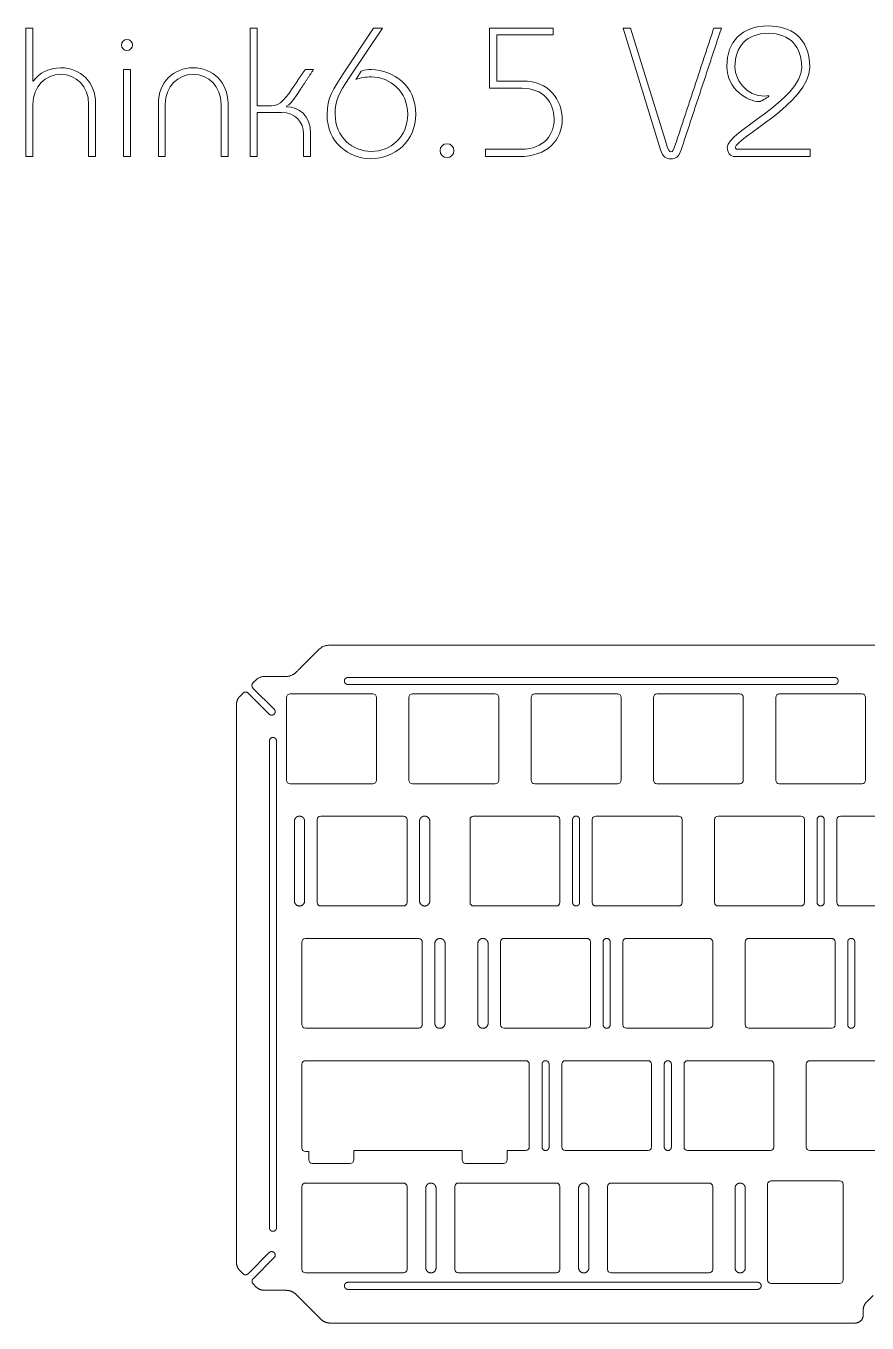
# Model space of a CAD drawing. Header units: inches. Extents: x -352 to 354, y -90 to 112.
# Drawn here: x 5.8 to 136.9, y -90.2 to 111.9 of the extents above; entities that cross this region are included whole.
import ezdxf

# ---------------------------------------------------------------- set-up
doc = ezdxf.new("R2010")
doc.units = ezdxf.units.IN
doc.header["$MEASUREMENT"] = 0
doc.layers.add('定位板', color=7, linetype='Continuous', lineweight=18, true_color=0x7efae9)

msp = doc.modelspace()

# ---------------------------------------------------------------- linework, layer by layer
at = {"layer": '定位板'}
for p, q in [((5.82, 111.54), (5.82, 91.54)), ((6.9, 111.54), (6.9, 103.26)), ((41.82, 111.54), (40.73, 111.54)), ((40.73, 111.54), (40.73, 91.54)), ((41.82, 99.43), (41.82, 111.54)), ((59.96, 111.54), (55.36, 104.6)), ((56.19, 103.8), (61.39, 111.54)), ((61.39, 111.54), (59.96, 111.54)), ((87.96, 111.54), (78.05, 111.54)), ((78.05, 111.54), (78.05, 102.17)), ((87.96, 110.51), (87.96, 111.54)), ((100.02, 111.54), (98.85, 111.54)), ((98.85, 111.54), (104.68, 92.6)), ((105.59, 93.46), (100.02, 111.54)), ((79.19, 103.31), (79.19, 110.51)), ((79.19, 110.51), (87.96, 110.51)), ((21.02, 105.09), (21.02, 91.54)), ((22.1, 105.09), (22.1, 91.54)), ((83.25, 103.31), (79.19, 103.31)), ((78.05, 102.17), (83.08, 102.17)), ((6.9, 99.66), (6.9, 91.54)), ((15.59, 99.66), (15.59, 91.54)), ((16.68, 91.54), (16.68, 99.8)), ((26.45, 99.8), (26.45, 91.54)), ((27.53, 99.66), (27.53, 91.54)), ((36.22, 99.66), (36.22, 91.54)), ((37.3, 91.54), (37.3, 99.8)), ((44.05, 99.43), (41.82, 99.43)), ((46.42, 99.37), (46.42, 99.31)), ((41.82, 91.54), (41.82, 98.4)), ((41.82, 98.4), (45.65, 98.4)), ((49.08, 95.09), (49.08, 91.54)), ((50.16, 95.14), (50.16, 91.54)), ((15.59, 91.54), (16.68, 91.54)), ((36.22, 91.54), (37.3, 91.54)), ((40.73, 91.54), (41.82, 91.54)), ((77.42, 92.69), (77.42, 91.54)), ((116.33, 91.54), (127.99, 91.54)), ((127.99, 92.69), (116.68, 92.69)), ((127.99, 91.54), (127.99, 92.69)), ((51.5, 14.8), (49.1, 12.4)), ((139.01, 15.41), (52.97, 15.41)), ((46.3, 10.56), (42.95, 10.56)), ((55.98, 10.4), (131.81, 10.4)), ((41.69, 10.03), (41.19, 9.54)), ((41.19, 8.76), (44.49, 5.46)), ((131.81, 9.3), (55.98, 9.3)), ((38.62, 6.23), (38.62, -80.73)), ((39.64, 7.97), (39.14, 7.46)), ((43.71, 4.68), (40.42, 7.97)), ((46.43, -5.6), (46.43, 7.3)), ((46.98, 7.85), (59.88, 7.85)), ((60.43, 7.3), (60.43, -5.6)), ((65.48, -5.6), (65.48, 7.3)), ((66.03, 7.85), (78.93, 7.85)), ((79.48, 7.3), (79.48, -5.6)), ((84.53, -5.6), (84.53, 7.3)), ((85.08, 7.85), (97.98, 7.85)), ((98.53, 7.3), (98.53, -5.6)), ((103.58, -5.6), (103.58, 7.3)), ((104.13, 7.85), (117.03, 7.85)), ((117.58, 7.3), (117.58, -5.6)), ((122.63, -5.6), (122.63, 7.3)), ((123.18, 7.85), (136.08, 7.85)), ((136.63, 7.3), (136.63, -5.6)), ((43.75, -75.32), (43.75, 0.51)), ((44.85, 0.51), (44.85, -75.32)), ((59.88, -6.15), (46.98, -6.15)), ((78.93, -6.15), (66.03, -6.15)), ((97.98, -6.15), (85.08, -6.15)), ((117.03, -6.15), (104.13, -6.15)), ((136.08, -6.15), (123.18, -6.15)), ((47.64, -24.4), (47.64, -12)), ((49.24, -12), (49.24, -24.4)), ((51.19, -24.64), (51.19, -11.74)), ((51.74, -11.19), (64.64, -11.19)), ((65.19, -11.74), (65.19, -24.64)), ((67.14, -24.4), (67.14, -12)), ((68.74, -12), (68.74, -24.4)), ((75, -24.64), (75, -11.74)), ((75.55, -11.19), (88.45, -11.19)), ((89, -11.74), (89, -24.64)), ((90.98, -24.64), (90.98, -11.74)), ((92.08, -11.74), (92.08, -24.64)), ((94.05, -24.64), (94.05, -11.74)), ((94.6, -11.19), (107.5, -11.19)), ((108.05, -11.74), (108.05, -24.64)), ((113.1, -24.64), (113.1, -11.74)), ((113.65, -11.19), (126.55, -11.19)), ((127.1, -11.74), (127.1, -24.64)), ((129.08, -24.64), (129.08, -11.74)), ((130.18, -11.74), (130.18, -24.64)), ((132.15, -24.64), (132.15, -11.74)), ((132.7, -11.19), (145.6, -11.19)), ((64.64, -25.19), (51.74, -25.19)), ((88.45, -25.19), (75.55, -25.19)), ((107.5, -25.19), (94.6, -25.19)), ((126.55, -25.19), (113.65, -25.19)), ((145.6, -25.19), (132.7, -25.19)), ((49.35, -30.27), (67.02, -30.27)), ((80.32, -30.24), (93.22, -30.24)), ((99.37, -30.24), (112.26, -30.24)), ((118.42, -30.24), (131.32, -30.24)), ((48.8, -43.67), (48.8, -30.82)), ((67.57, -30.82), (67.57, -43.67)), ((69.52, -43.45), (69.52, -31.05)), ((71.12, -31.05), (71.12, -43.45)), ((76.22, -43.45), (76.22, -31.05)), ((77.82, -31.05), (77.82, -43.45)), ((79.77, -43.69), (79.77, -30.79)), ((93.77, -30.79), (93.77, -43.69)), ((95.74, -43.69), (95.74, -30.79)), ((96.84, -30.79), (96.84, -43.69)), ((98.82, -43.69), (98.82, -30.79)), ((112.81, -30.79), (112.81, -43.69)), ((117.87, -43.69), (117.87, -30.79)), ((131.87, -30.79), (131.87, -43.69)), ((133.84, -43.69), (133.84, -30.79)), ((134.94, -30.79), (134.94, -43.69)), ((67.02, -44.22), (49.35, -44.22)), ((93.22, -44.24), (80.32, -44.24)), ((112.26, -44.24), (99.37, -44.24)), ((131.32, -44.24), (118.42, -44.24)), ((48.81, -62.9), (48.81, -49.84)), ((49.36, -49.29), (83.69, -49.29)), ((84.24, -49.84), (84.24, -62.74)), ((86.22, -62.74), (86.22, -49.84)), ((87.32, -49.84), (87.32, -62.74)), ((89.29, -62.74), (89.29, -49.84)), ((89.84, -49.29), (102.74, -49.29)), ((103.29, -49.84), (103.29, -62.74)), ((105.27, -62.74), (105.27, -49.84)), ((106.37, -49.84), (106.37, -62.74)), ((108.34, -62.74), (108.34, -49.84)), ((108.89, -49.29), (121.79, -49.29)), ((122.34, -49.84), (122.34, -62.74)), ((127.39, -62.74), (127.39, -49.84)), ((127.94, -49.29), (140.84, -49.29)), ((102.74, -63.29), (89.84, -63.29)), ((121.79, -63.29), (108.89, -63.29)), ((140.84, -63.29), (127.94, -63.29)), ((56.35, -65.29), (50.43, -65.29)), ((80.22, -65.29), (74.32, -65.29)), ((49.36, -68.35), (64.64, -68.35)), ((73.17, -68.35), (88.45, -68.35)), ((96.98, -68.35), (112.26, -68.35)), ((121.37, -83.45), (121.37, -68.55)), ((121.92, -68), (132.58, -68)), ((133.13, -68.55), (133.13, -83.45)), ((48.81, -81.8), (48.81, -68.9)), ((65.19, -68.9), (65.19, -81.8)), ((68.11, -81.55), (68.11, -69.15)), ((69.71, -69.15), (69.71, -81.55)), ((72.62, -81.8), (72.62, -68.9)), ((89, -68.9), (89, -81.8)), ((91.92, -81.55), (91.92, -69.15)), ((93.52, -69.15), (93.52, -81.55)), ((96.43, -81.8), (96.43, -68.9)), ((112.81, -68.9), (112.81, -81.8)), ((116.29, -81.55), (116.29, -69.15)), ((117.89, -69.15), (117.89, -81.55)), ((40.42, -82.48), (43.71, -79.19)), ((44.49, -79.97), (41.2, -83.26)), ((39.14, -81.97), (39.64, -82.48)), ((64.64, -82.35), (49.36, -82.35)), ((88.45, -82.35), (73.17, -82.35)), ((112.26, -82.35), (96.98, -82.35)), ((41.2, -84.04), (41.71, -84.55)), ((119.81, -83.81), (55.98, -83.81)), ((132.58, -84), (121.92, -84)), ((42.95, -85.06), (46.3, -85.06)), ((47.96, -85.75), (51.77, -89.56)), ((55.98, -84.91), (119.81, -84.91)), ((136.8, -86.85), (137.8, -85.85)), ((136.26, -88.91), (136.26, -88.16)), ((53.22, -90.16), (135.01, -90.16))]:
    msp.add_line(p, q, dxfattribs=at)
for points in [[(49.88, -64.74), (49.88, -63.45), (49.36, -63.45)], [(73.77, -64.74), (73.77, -63.29), (72.77, -63.29), (57.9, -63.29), (56.9, -63.29), (56.9, -64.74)], [(83.69, -63.29), (80.77, -63.29), (80.77, -64.74)]]:
    msp.add_lwpolyline(points, dxfattribs=at)
for centre, start, end in [((46.98, 7.3), 90, 180), ((59.88, 7.3), 0, 90), ((66.03, 7.3), 90, 180), ((78.93, 7.3), 0, 90), ((85.08, 7.3), 90, 180), ((97.98, 7.3), 0, 90), ((104.13, 7.3), 90, 180), ((117.03, 7.3), 0, 90), ((123.18, 7.3), 90, 180), ((136.08, 7.3), 0, 90), ((46.98, -5.6), 180, 270), ((59.88, -5.6), 270, 0), ((66.03, -5.6), 180, 270), ((78.93, -5.6), 270, 0), ((85.08, -5.6), 180, 270), ((97.98, -5.6), 270, 0), ((104.13, -5.6), 180, 270), ((117.03, -5.6), 270, 0), ((123.18, -5.6), 180, 270), ((136.08, -5.6), 270, 0), ((51.74, -11.74), 90, 180), ((64.64, -11.74), 0, 90), ((75.55, -11.74), 90, 180), ((88.45, -11.74), 0, 90), ((94.6, -11.74), 90, 180), ((107.5, -11.74), 360, 90), ((113.65, -11.74), 90, 180), ((126.55, -11.74), 0, 90), ((132.7, -11.74), 90, 180), ((51.74, -24.64), 180, 270), ((64.64, -24.64), 270, 0), ((75.55, -24.64), 180, 270), ((88.45, -24.64), 270, 0), ((94.6, -24.64), 180, 270), ((107.5, -24.64), 270, 0), ((113.65, -24.64), 180, 270), ((126.55, -24.64), 270, 0), ((132.7, -24.64), 180, 270), ((49.35, -30.82), 90, 180), ((67.02, -30.82), 360, 90), ((80.32, -30.79), 90, 180), ((93.22, -30.79), 0, 90), ((99.37, -30.79), 90, 180), ((112.26, -30.79), 0, 90), ((118.42, -30.79), 90, 180), ((131.32, -30.79), 0, 90), ((49.35, -43.67), 180, 270), ((67.02, -43.67), 270, 0), ((80.32, -43.69), 180, 270), ((93.22, -43.69), 270, 0), ((99.37, -43.69), 180, 270), ((112.26, -43.69), 270, 0), ((118.42, -43.69), 180, 270), ((131.32, -43.69), 270, 0), ((49.36, -49.84), 90, 180), ((83.69, -49.84), 360, 90), ((89.84, -49.84), 90, 180), ((102.74, -49.84), 0, 90), ((108.89, -49.84), 90, 180), ((121.79, -49.84), 0, 90), ((127.94, -49.84), 90, 180), ((49.36, -62.9), 180, 270), ((83.69, -62.74), 270, 360), ((89.84, -62.74), 180, 270), ((102.74, -62.74), 270, 0), ((108.89, -62.74), 180, 270), ((121.79, -62.74), 270, 0), ((127.94, -62.74), 180, 270), ((50.43, -64.74), 180, 270), ((56.35, -64.74), 270, 359.9985), ((74.32, -64.74), 180.0016, 270), ((80.22, -64.74), 270, 360), ((49.36, -68.9), 90, 180), ((64.64, -68.9), 0, 90), ((73.17, -68.9), 90, 180), ((88.45, -68.9), 0, 90), ((96.98, -68.9), 90, 180), ((112.26, -68.9), 0, 90), ((121.92, -68.55), 90, 180), ((132.58, -68.55), 0, 90), ((49.36, -81.8), 180, 270), ((64.64, -81.8), 270, 0), ((73.17, -81.8), 180, 270), ((88.45, -81.8), 270, 0), ((96.98, -81.8), 180, 270), ((112.26, -81.8), 270, 0), ((121.92, -83.45), 180, 269.9995), ((132.58, -83.45), 269.9995, 360)]:
    msp.add_arc(centre, 0.55, start, end, dxfattribs=at)
for points, degree in [([(6.9, 111.54), (6.36, 111.54), (5.82, 111.54)], 2), ([(112.99, 111.54), (110, 102.5), (107.02, 93.46)], 2), ([(107.9, 92.6), (111.03, 102.07), (114.16, 111.54)], 2), ([(114.16, 111.54), (113.58, 111.54), (112.99, 111.54)], 2), ([(22.1, 105.09), (21.56, 105.09), (21.02, 105.09)], 2), ([(49.3, 105.09), (48.5, 103.9), (47.7, 102.71)], 2), ([(48.65, 102.11), (49.63, 103.6), (50.62, 105.09)], 2), ([(50.62, 105.09), (49.96, 105.09), (49.3, 105.09)], 2), ([(6.96, 103.26), (6.93, 103.26), (6.9, 103.26)], 2), ([(58.05, 104.86), (57.63, 104.2), (57.22, 103.54)], 2), ([(47.7, 102.71), (46.33, 100.66), (45.48, 99.43), (44.05, 99.43)], 3), ([(46.42, 99.37), (47.39, 99.97), (48.05, 101.2), (48.65, 102.11)], 3), ([(121.56, 100.94), (121.53, 100.99), (121.5, 101.03)], 2), ([(50.16, 95.14), (50.16, 98), (48.28, 99.26), (46.42, 99.31)], 3), ([(45.65, 98.4), (47.76, 98.4), (49.08, 96.86), (49.08, 95.09)], 3), ([(5.82, 91.54), (6.36, 91.54), (6.9, 91.54)], 2), ([(21.02, 91.54), (21.56, 91.54), (22.1, 91.54)], 2), ([(26.45, 91.54), (26.99, 91.54), (27.53, 91.54)], 2), ([(49.08, 91.54), (49.62, 91.54), (50.16, 91.54)], 2), ([(83.02, 92.69), (80.22, 92.69), (77.42, 92.69)], 2), ([(77.42, 91.54), (80.02, 91.54), (82.62, 91.54)], 2)]:
    msp.add_open_spline(points, degree=degree, dxfattribs=at)
for points, knots in [([(116.68, 92.69), (116.48, 92.69), (116.33, 92.83), (116.33, 92.94), (116.33, 94.34), (127.93, 99.94), (127.93, 105.43), (127.93, 110.23), (124.79, 111.89), (121.48, 111.89), (117.3, 111.89), (115.02, 109.43), (115.02, 105.6), (115.02, 101.94), (118.39, 100.11), (120.02, 100.11), (120.45, 100.11), (121.13, 100.63), (121.56, 100.94)], [0, 0, 0, 0, 8.041699, 8.041699, 8.041699, 16.083399, 16.083399, 16.083399, 24.125098, 24.125098, 24.125098, 32.166798, 32.166798, 32.166798, 40.208497, 40.208497, 40.208497, 48.250197, 48.250197, 48.250197, 48.250197]), ([(20.7, 108.91), (20.7, 108.43), (21.08, 108.06), (21.56, 108.06), (22.05, 108.06), (22.42, 108.43), (22.42, 108.91), (22.42, 109.4), (22.05, 109.77), (21.56, 109.77), (21.08, 109.77), (20.7, 109.4), (20.7, 108.91)], [0, 0, 0, 0, 1.317117, 1.317117, 1.317117, 2.634233, 2.634233, 2.634233, 3.95135, 3.95135, 3.95135, 5.268466, 5.268466, 5.268466, 5.268466]), ([(121.5, 101.03), (118.5, 100.54), (116.28, 103.2), (116.28, 105.54), (116.28, 108.63), (118.05, 110.74), (121.48, 110.74), (124.9, 110.74), (126.68, 108.63), (126.68, 105.43), (126.68, 100.4), (115.08, 95.37), (115.08, 93), (115.08, 92.14), (115.5, 91.54), (116.33, 91.54)], [0, 0, 0, 0, 8.795218, 8.795218, 8.795218, 17.590437, 17.590437, 17.590437, 26.385655, 26.385655, 26.385655, 35.180873, 35.180873, 35.180873, 43.976092, 43.976092, 43.976092, 43.976092]), ([(16.68, 99.8), (16.68, 103.14), (14.28, 105.37), (11.25, 105.37), (9.48, 105.37), (7.9, 104.6), (6.96, 103.26)], [0, 0, 0, 0, 6.785853, 6.785853, 6.785853, 13.571706, 13.571706, 13.571706, 13.571706]), ([(37.3, 99.8), (37.3, 103.14), (34.9, 105.37), (31.88, 105.37), (28.85, 105.37), (26.45, 103.14), (26.45, 99.8)], [0, 0, 0, 0, 8.649684, 8.649684, 8.649684, 17.299368, 17.299368, 17.299368, 17.299368]), ([(55.36, 104.6), (53.68, 102.09), (52.73, 100.66), (52.73, 98.09), (52.73, 93.66), (56.16, 91.2), (59.65, 91.2), (63.13, 91.2), (66.56, 93.89), (66.56, 98.14), (66.56, 102.57), (63.13, 105.03), (59.65, 105.09), (59.13, 105.09), (58.7, 105.06), (58.05, 104.86)], [0, 0, 0, 0, 8.279145, 8.279145, 8.279145, 16.55829, 16.55829, 16.55829, 24.837434, 24.837434, 24.837434, 33.116579, 33.116579, 33.116579, 41.395724, 41.395724, 41.395724, 41.395724]), ([(6.9, 99.66), (6.9, 102.49), (8.88, 104.34), (11.25, 104.34), (13.62, 104.34), (15.59, 102.49), (15.59, 99.66)], [0, 0, 0, 0, 7.093685, 7.093685, 7.093685, 14.187369, 14.187369, 14.187369, 14.187369]), ([(27.53, 99.66), (27.53, 102.49), (29.5, 104.34), (31.88, 104.34), (34.25, 104.34), (36.22, 102.49), (36.22, 99.66)], [0, 0, 0, 0, 7.093685, 7.093685, 7.093685, 14.187369, 14.187369, 14.187369, 14.187369]), ([(57.22, 103.54), (57.93, 103.83), (58.7, 103.94), (59.65, 103.94), (62.56, 103.94), (65.3, 101.66), (65.3, 98.14), (65.3, 94.57), (62.56, 92.34), (59.65, 92.34), (56.73, 92.34), (53.99, 94.57), (53.99, 98.09), (53.99, 100.4), (54.5, 101.29), (56.19, 103.8)], [0, 0, 0, 0, 7.11354, 7.11354, 7.11354, 14.227079, 14.227079, 14.227079, 21.340619, 21.340619, 21.340619, 28.454159, 28.454159, 28.454159, 35.567699, 35.567699, 35.567699, 35.567699]), ([(82.62, 91.54), (87.13, 91.54), (89.36, 94.17), (89.36, 97.29), (89.36, 100.46), (87.28, 103.31), (83.25, 103.31)], [0, 0, 0, 0, 9.76397, 9.76397, 9.76397, 19.52794, 19.52794, 19.52794, 19.52794]), ([(83.08, 102.17), (86.45, 102.17), (88.05, 100.06), (88.1, 97.43), (88.16, 95.06), (86.59, 92.69), (83.02, 92.69)], [0, 0, 0, 0, 7.772974, 7.772974, 7.772974, 15.545947, 15.545947, 15.545947, 15.545947]), ([(70.33, 92.46), (70.33, 91.86), (70.82, 91.37), (71.42, 91.37), (72.02, 91.37), (72.5, 91.86), (72.5, 92.46), (72.5, 93.06), (72.02, 93.54), (71.42, 93.54), (70.82, 93.54), (70.33, 93.06), (70.33, 92.46)], [0, 0, 0, 0, 1.662092, 1.662092, 1.662092, 3.324185, 3.324185, 3.324185, 4.986277, 4.986277, 4.986277, 6.648369, 6.648369, 6.648369, 6.648369]), ([(107.02, 93.46), (106.73, 92.57), (106.56, 92.29), (106.3, 92.29), (106.05, 92.29), (105.88, 92.57), (105.59, 93.46)], [0, 0, 0, 0, 1.418143, 1.418143, 1.418143, 2.836285, 2.836285, 2.836285, 2.836285]), ([(104.68, 92.6), (105.05, 91.43), (105.56, 91.2), (106.3, 91.2), (107.02, 91.2), (107.53, 91.43), (107.9, 92.6)], [0, 0, 0, 0, 2.29985, 2.29985, 2.29985, 4.599699, 4.599699, 4.599699, 4.599699]), ([(52.97, 15.41), (52.87, 15.41), (52.69, 15.39), (52.44, 15.34), (52.21, 15.26), (51.98, 15.16), (51.74, 15.01), (51.59, 14.89), (51.5, 14.8)], [0, 0, 0, 0, 0.324423, 0.519617, 0.781904, 1.044031, 1.256429, 1.633014, 1.633014, 1.633014, 1.633014]), ([(49.1, 12.4), (48.91, 12.2), (48.62, 11.91), (48.23, 11.53), (48.01, 11.3), (47.86, 11.15), (47.77, 11.08), (47.67, 11), (47.56, 10.92), (47.41, 10.84), (47.18, 10.72), (46.9, 10.63), (46.58, 10.57), (46.4, 10.56), (46.3, 10.56)], [0, 0, 0, 0, 0.821542, 1.232313, 1.643083, 1.760792, 1.8785, 1.996208, 2.113916, 2.30957, 2.505223, 2.89653, 3.180784, 3.465038, 3.465038, 3.465038, 3.465038]), ([(42.95, 10.56), (42.85, 10.56), (42.71, 10.54), (42.48, 10.5), (42.29, 10.43), (42.1, 10.34), (41.89, 10.22), (41.76, 10.11), (41.69, 10.03)], [0, 0, 0, 0, 0.28139, 0.449622, 0.675192, 0.900762, 1.080757, 1.397685, 1.397685, 1.397685, 1.397685])]:
    msp.add_open_spline(points, degree=3, knots=knots, dxfattribs=at)
for points, weights, knots in [([(55.98, 9.3), (55.75, 9.3), (55.59, 9.46), (55.43, 9.62), (55.43, 9.85), (55.43, 10.08), (55.59, 10.24), (55.75, 10.4), (55.98, 10.4)], [1, 0.923879294436, 1, 0.923879294436, 1, 0.923879294436, 1, 0.923879294436, 1], [0, 0, 0, 0.429199, 0.429199, 0.858398, 0.858398, 1.287597, 1.287597, 1.716796, 1.716796, 1.716796]), ([(131.81, 10.4), (132.03, 10.4), (132.2, 10.24), (132.36, 10.08), (132.36, 9.85), (132.36, 9.62), (132.2, 9.46), (132.03, 9.3), (131.81, 9.3)], [1, 0.923879294436, 1, 0.923879294436, 1, 0.923879294436, 1, 0.923879294436, 1], [0, 0, 0, 0.429199, 0.429199, 0.858398, 0.858398, 1.287597, 1.287597, 1.716796, 1.716796, 1.716796]), ([(41.19, 9.54), (41.03, 9.38), (41.03, 9.15), (41.03, 8.92), (41.19, 8.76)], [1, 0.923879274084, 1, 0.923879274084, 1], [0, 0, 0, 0.4291994, 0.4291994, 0.8583989, 0.8583989, 0.8583989]), ([(44.49, 5.46), (44.65, 5.3), (44.65, 5.07), (44.65, 4.85), (44.49, 4.68), (44.33, 4.52), (44.1, 4.52), (43.87, 4.52), (43.71, 4.68)], [1, 0.923879301732, 1, 0.923879301732, 1, 0.923879301732, 1, 0.923879301732, 1], [0, 0, 0, 0.429199, 0.429199, 0.858399, 0.858399, 1.287598, 1.287598, 1.716797, 1.716797, 1.716797]), ([(43.75, 0.51), (43.75, 0.74), (43.91, 0.9), (44.07, 1.06), (44.3, 1.06), (44.53, 1.06), (44.69, 0.9), (44.85, 0.74), (44.85, 0.51)], [1, 0.923879294436, 1, 0.923879294436, 1, 0.923879294436, 1, 0.923879294436, 1], [0, 0, 0, 0.429199, 0.429199, 0.858398, 0.858398, 1.287597, 1.287597, 1.716796, 1.716796, 1.716796]), ([(47.64, -12), (47.64, -11.67), (47.87, -11.44), (48.11, -11.2), (48.44, -11.2), (48.77, -11.2), (49.01, -11.44), (49.24, -11.67), (49.24, -12)], [1, 0.923879456129, 1, 0.923879456129, 1, 0.923879456129, 1, 0.923879456129, 1], [0, 0, 0, 0.624289, 0.624289, 1.248579, 1.248579, 1.872868, 1.872868, 2.497157, 2.497157, 2.497157]), ([(67.14, -12), (67.14, -11.67), (67.37, -11.44), (67.61, -11.2), (67.94, -11.2), (68.27, -11.2), (68.51, -11.44), (68.74, -11.67), (68.74, -12)], [1, 0.923879456129, 1, 0.923879456129, 1, 0.923879456129, 1, 0.923879456129, 1], [0, 0, 0, 0.624289, 0.624289, 1.248579, 1.248579, 1.872868, 1.872868, 2.497157, 2.497157, 2.497157]), ([(90.98, -11.74), (90.98, -11.19), (91.53, -11.19), (92.08, -11.19), (92.08, -11.74)], [1, 0.707107191606, 1, 0.707107191606, 1], [0, 0, 0, 0.841903, 0.841903, 1.683806, 1.683806, 1.683806]), ([(129.08, -11.74), (129.08, -11.19), (129.63, -11.19), (130.18, -11.19), (130.18, -11.74)], [1, 0.707107191605, 1, 0.707107191605, 1], [0, 0, 0, 0.841903, 0.841903, 1.683806, 1.683806, 1.683806]), ([(49.24, -24.4), (49.24, -25.2), (48.44, -25.2), (47.64, -25.2), (47.64, -24.4)], [1, 0.707107191832, 1, 0.707107191832, 1], [0, 0, 0, 1.248577, 1.248577, 2.497154, 2.497154, 2.497154]), ([(68.74, -24.4), (68.74, -25.2), (67.94, -25.2), (67.14, -25.2), (67.14, -24.4)], [1, 0.707107191832, 1, 0.707107191832, 1], [0, 0, 0, 1.248577, 1.248577, 2.497154, 2.497154, 2.497154]), ([(92.08, -24.64), (92.08, -25.19), (91.53, -25.19), (90.98, -25.19), (90.98, -24.64)], [1, 0.707107191605, 1, 0.707107191605, 1], [0, 0, 0, 0.841903, 0.841903, 1.683806, 1.683806, 1.683806]), ([(130.18, -24.64), (130.18, -25.19), (129.63, -25.19), (129.08, -25.19), (129.08, -24.64)], [1, 0.707107191605, 1, 0.707107191605, 1], [0, 0, 0, 0.841903, 0.841903, 1.683806, 1.683806, 1.683806]), ([(69.52, -31.05), (69.52, -30.72), (69.75, -30.49), (69.99, -30.25), (70.32, -30.25), (70.65, -30.25), (70.88, -30.49), (71.12, -30.72), (71.12, -31.05)], [1, 0.923879456129, 1, 0.923879456129, 1, 0.923879456129, 1, 0.923879456129, 1], [0, 0, 0, 0.624289, 0.624289, 1.248579, 1.248579, 1.872868, 1.872868, 2.497157, 2.497157, 2.497157]), ([(76.22, -31.05), (76.22, -30.72), (76.45, -30.49), (76.68, -30.25), (77.02, -30.25), (77.35, -30.25), (77.58, -30.49), (77.82, -30.72), (77.82, -31.05)], [1, 0.923879456129, 1, 0.923879456129, 1, 0.923879456129, 1, 0.923879456129, 1], [0, 0, 0, 0.624289, 0.624289, 1.248579, 1.248579, 1.872868, 1.872868, 2.497157, 2.497157, 2.497157]), ([(95.74, -30.79), (95.74, -30.24), (96.29, -30.24), (96.84, -30.24), (96.84, -30.79)], [1, 0.707107191605, 1, 0.707107191605, 1], [0, 0, 0, 0.841903, 0.841903, 1.683806, 1.683806, 1.683806]), ([(133.84, -30.79), (133.84, -30.24), (134.39, -30.24), (134.94, -30.24), (134.94, -30.79)], [1, 0.707107191605, 1, 0.707107191605, 1], [0, 0, 0, 0.841903, 0.841903, 1.683806, 1.683806, 1.683806]), ([(71.12, -43.45), (71.12, -44.25), (70.32, -44.25), (69.52, -44.25), (69.52, -43.45)], [1, 0.707107191832, 1, 0.707107191832, 1], [0, 0, 0, 1.224586, 1.224586, 2.449172, 2.449172, 2.449172]), ([(77.82, -43.45), (77.82, -44.25), (77.02, -44.25), (76.22, -44.25), (76.22, -43.45)], [1, 0.707107191832, 1, 0.707107191832, 1], [0, 0, 0, 1.224586, 1.224586, 2.449172, 2.449172, 2.449172]), ([(96.84, -43.69), (96.84, -44.24), (96.29, -44.24), (95.74, -44.24), (95.74, -43.69)], [1, 0.707107191605, 1, 0.707107191605, 1], [0, 0, 0, 0.841903, 0.841903, 1.683806, 1.683806, 1.683806]), ([(134.94, -43.69), (134.94, -44.24), (134.39, -44.24), (133.84, -44.24), (133.84, -43.69)], [1, 0.707107191605, 1, 0.707107191605, 1], [0, 0, 0, 0.841903, 0.841903, 1.683806, 1.683806, 1.683806]), ([(86.22, -49.84), (86.22, -49.29), (86.77, -49.29), (87.32, -49.29), (87.32, -49.84)], [1, 0.707106778968, 1, 0.707106778968, 1], [0, 0, 0, 0.841904, 0.841904, 1.683807, 1.683807, 1.683807]), ([(105.27, -49.84), (105.27, -49.29), (105.82, -49.29), (106.37, -49.29), (106.37, -49.84)], [1, 0.707107191606, 1, 0.707107191606, 1], [0, 0, 0, 0.841903, 0.841903, 1.683806, 1.683806, 1.683806]), ([(87.32, -62.74), (87.32, -63.29), (86.77, -63.29), (86.22, -63.29), (86.22, -62.74)], [1, 0.707106778968, 1, 0.707106778968, 1], [0, 0, 0, 0.841904, 0.841904, 1.683807, 1.683807, 1.683807]), ([(106.37, -62.74), (106.37, -63.29), (105.82, -63.29), (105.27, -63.29), (105.27, -62.74)], [1, 0.707107191605, 1, 0.707107191605, 1], [0, 0, 0, 0.841903, 0.841903, 1.683806, 1.683806, 1.683806]), ([(68.11, -69.15), (68.11, -68.82), (68.34, -68.59), (68.57, -68.35), (68.91, -68.35), (69.24, -68.35), (69.47, -68.59), (69.71, -68.82), (69.71, -69.15)], [1, 0.923879456129, 1, 0.923879456129, 1, 0.923879456129, 1, 0.923879456129, 1], [0, 0, 0, 0.624289, 0.624289, 1.248579, 1.248579, 1.872868, 1.872868, 2.497157, 2.497157, 2.497157]), ([(91.92, -69.15), (91.92, -68.82), (92.15, -68.59), (92.39, -68.35), (92.72, -68.35), (93.05, -68.35), (93.28, -68.59), (93.52, -68.82), (93.52, -69.15)], [1, 0.923879456129, 1, 0.923879456129, 1, 0.923879456129, 1, 0.923879456129, 1], [0, 0, 0, 0.624289, 0.624289, 1.248579, 1.248579, 1.872868, 1.872868, 2.497157, 2.497157, 2.497157]), ([(116.29, -69.15), (116.29, -68.82), (116.53, -68.59), (116.76, -68.35), (117.09, -68.35), (117.42, -68.35), (117.66, -68.59), (117.89, -68.82), (117.89, -69.15)], [1, 0.923879456129, 1, 0.923879456129, 1, 0.923879456129, 1, 0.923879456129, 1], [0, 0, 0, 0.624289, 0.624289, 1.248579, 1.248579, 1.872868, 1.872868, 2.497157, 2.497157, 2.497157]), ([(44.85, -75.32), (44.85, -75.55), (44.69, -75.71), (44.53, -75.87), (44.3, -75.87), (44.07, -75.87), (43.91, -75.71), (43.75, -75.55), (43.75, -75.32)], [1, 0.923879294436, 1, 0.923879294436, 1, 0.923879294436, 1, 0.923879294436, 1], [0, 0, 0, 0.429199, 0.429199, 0.858398, 0.858398, 1.287597, 1.287597, 1.716796, 1.716796, 1.716796]), ([(43.71, -79.19), (43.87, -79.03), (44.1, -79.03), (44.33, -79.03), (44.49, -79.19), (44.65, -79.35), (44.65, -79.58), (44.65, -79.81), (44.49, -79.97)], [1, 0.923879301733, 1, 0.923879301733, 1, 0.923879301733, 1, 0.923879301733, 1], [0, 0, 0, 0.429199, 0.429199, 0.858399, 0.858399, 1.287598, 1.287598, 1.716797, 1.716797, 1.716797]), ([(69.71, -81.55), (69.71, -82.35), (68.91, -82.35), (68.11, -82.35), (68.11, -81.55)], [1, 0.707107191832, 1, 0.707107191832, 1], [0, 0, 0, 1.224586, 1.224586, 2.449172, 2.449172, 2.449172]), ([(93.52, -81.55), (93.52, -82.35), (92.72, -82.35), (91.92, -82.35), (91.92, -81.55)], [1, 0.707107191832, 1, 0.707107191832, 1], [0, 0, 0, 1.224586, 1.224586, 2.449172, 2.449172, 2.449172]), ([(117.89, -81.55), (117.89, -82.35), (117.09, -82.35), (116.29, -82.35), (116.29, -81.55)], [1, 0.707107191832, 1, 0.707107191832, 1], [0, 0, 0, 1.224586, 1.224586, 2.449172, 2.449172, 2.449172]), ([(55.98, -83.81), (55.75, -83.81), (55.59, -83.97), (55.43, -84.13), (55.43, -84.36), (55.43, -84.58), (55.59, -84.75), (55.75, -84.91), (55.98, -84.91)], [1, 0.923879294436, 1, 0.923879294436, 1, 0.923879294436, 1, 0.923879294436, 1], [0, 0, 0, 0.429199, 0.429199, 0.858398, 0.858398, 1.287597, 1.287597, 1.716796, 1.716796, 1.716796]), ([(119.81, -84.91), (120.36, -84.91), (120.36, -84.36), (120.36, -83.81), (119.81, -83.81)], [1, 0.707110465001, 1, 0.707110465001, 1], [0, 0, 0, 0.841897, 0.841897, 1.683795, 1.683795, 1.683795])]:
    msp.add_rational_spline(points, weights, degree=2, knots=knots, dxfattribs=at)
for points, weights in [([(40.42, 7.97), (40.03, 8.36), (39.64, 7.97)], [1, 0.707107007067, 1]), ([(39.14, 7.46), (38.62, 6.95), (38.62, 6.23)], [1, 0.923879562468, 1]), ([(38.62, -80.73), (38.62, -81.46), (39.14, -81.97)], [1, 0.923879562469, 1]), ([(39.64, -82.48), (40.03, -82.87), (40.42, -82.48)], [1, 0.707107007067, 1]), ([(41.2, -83.26), (40.81, -83.65), (41.2, -84.04)], [1, 0.707106961505, 1]), ([(41.71, -84.55), (42.22, -85.06), (42.95, -85.06)], [1, 0.923879479553, 1]), ([(46.3, -85.06), (47.27, -85.06), (47.96, -85.75)], [1, 0.923862738639, 1]), ([(136.26, -88.16), (136.26, -87.39), (136.8, -86.85)], [1, 0.923880285561, 1]), ([(51.77, -89.56), (52.37, -90.16), (53.22, -90.16)], [1, 0.923879532514, 1]), ([(135.01, -90.16), (136.26, -90.16), (136.26, -88.91)], [1, 0.707113274386, 1])]:
    msp.add_rational_spline(points, weights, degree=2, dxfattribs=at)

doc.saveas('drawing.dxf')
